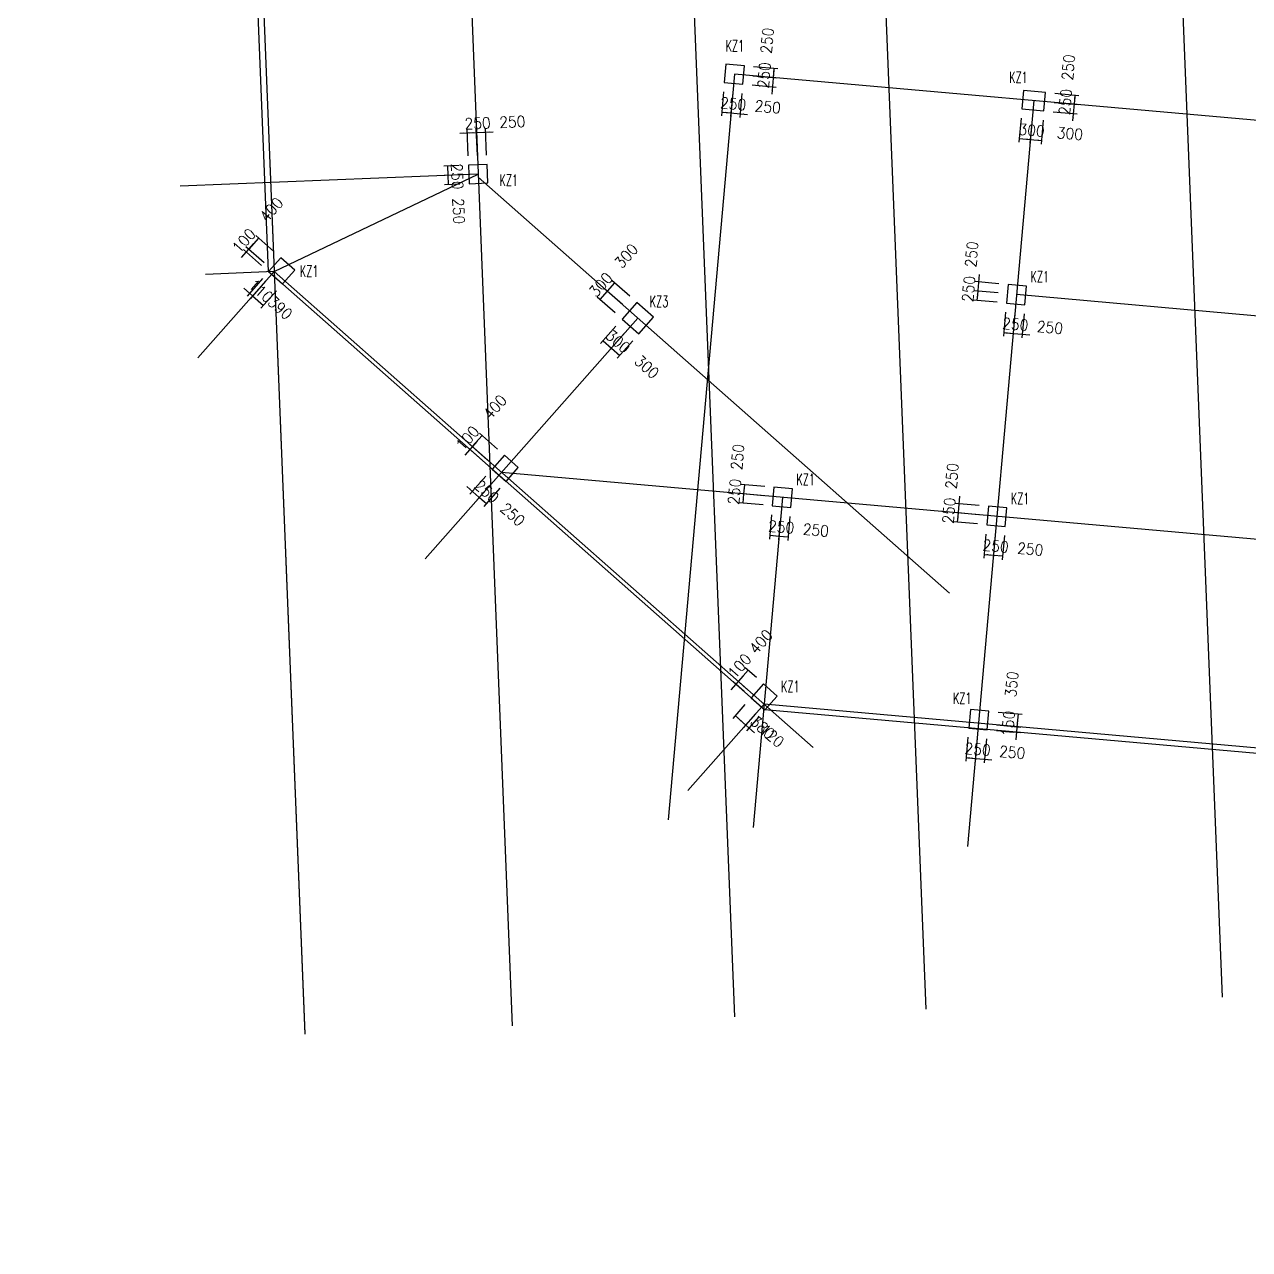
# Model space of a CAD drawing. Extents: x 387171 to 699106, y 11966 to 245688.
# Drawn here: x 476181 to 509196, y 42251 to 75271 of the extents above; entities that cross this region are included whole.
import ezdxf

# ---------------------------------------------------------------- set-up
doc = ezdxf.new("R2010")
doc.units = 0
doc.header["$LTSCALE"] = 100
doc.header["$MEASUREMENT"] = 0
for name, color, linetype in [('COLU', 7, 'Continuous'), ('DIM', 3, 'Continuous'), ('DOTE', 253, 'Continuous'), ('NUM', 7, 'Continuous'), ('Q-dote', 253, 'Continuous')]:
    doc.layers.add(name, color=color, linetype=linetype)
doc.styles.get("Standard").update_dxf_attribs({"font": 'standard'})
doc.dimstyles.get("Standard").update_dxf_attribs({"dimtxt": 300, "dimasz": 100, "dimexe": 100, "dimexo": 250, "dimgap": 100, "dimtad": 0, "dimtoh": 1, "dimdec": 0, "dimdsep": 46, "dimcen": 0.09, "dimclrt": 7, "dimadec": 0, "dimazin": 0, "dimtfac": 1, "dimtdec": 4, "dimtofl": 0, "dimtmove": 0, "dimatfit": 3, "dimfxl": 1, "dimtolj": 1, "dimtzin": 0, "dimarcsym": 0})

# ---------------------------------------------------------------- blocks, each defined once
blk = doc.blocks.new('*D1648')
at = {"layer": 'DIM', "color": 0, "linetype": 'ByBlock', "lineweight": -2}
for p, q in [((495832, 74139), (496480, 74082)), ((496380, 74091), (496358, 73842)), ((495810, 73890), (496458, 73833))]:
    blk.add_line(p, q, dxfattribs=at)
for points in [[(496380, 74091), (496388, 73990), (496355, 73993)], [(496358, 73842), (496350, 73943), (496384, 73940)]]:
    blk.add_solid(points, dxfattribs=at)
at = {"layer": 'DIM', "color": 7, "linetype": 'Continuous', "lineweight": -2, "insert": (496195, 74836), "char_height": 300, "width": 566.67, "attachment_point": 5, "rotation": 84.9316}
blk.add_mtext('250', dxfattribs=at)
blk = doc.blocks.new('*D1280')
at = {"layer": 'DIM', "color": 0, "linetype": 'ByBlock', "lineweight": -2}
for p, q in [((496376, 74041), (496318, 73393)), ((495788, 73641), (496436, 73584)), ((495810, 73890), (496458, 73833))]:
    blk.add_line(p, q, dxfattribs=at)
for points in [[(496358, 73842), (496350, 73943), (496384, 73940)], [(496336, 73593), (496344, 73492), (496311, 73495)]]:
    blk.add_solid(points, dxfattribs=at)
at = {"layer": 'DIM', "color": 7, "linetype": 'Continuous', "lineweight": -2, "insert": (496113, 73904), "char_height": 300, "width": 566.67, "attachment_point": 5, "rotation": 84.9316}
blk.add_mtext('250', dxfattribs=at)
blk = doc.blocks.new('*D2205')
at = {"layer": 'DIM', "color": 0, "linetype": 'ByBlock', "lineweight": -2}
for p, q in [((495019, 73459), (494962, 72811)), ((495268, 73436), (495211, 72789)), ((494970, 72911), (495219, 72889))]:
    blk.add_line(p, q, dxfattribs=at)
for points in [[(494970, 72911), (495071, 72918), (495069, 72885)], [(495219, 72889), (495118, 72881), (495121, 72914)]]:
    blk.add_solid(points, dxfattribs=at)
at = {"layer": 'DIM', "color": 7, "linetype": 'Continuous', "lineweight": -2, "insert": (495282, 73134), "char_height": 300, "width": 566.67, "attachment_point": 5, "rotation": 354.9316}
blk.add_mtext('250', dxfattribs=at)
blk = doc.blocks.new('*D1809')
at = {"layer": 'DIM', "color": 0, "linetype": 'ByBlock', "lineweight": -2}
for p, q in [((495268, 73436), (495211, 72789)), ((495517, 73414), (495460, 72767)), ((495020, 72906), (495668, 72849))]:
    blk.add_line(p, q, dxfattribs=at)
for points in [[(495219, 72889), (495118, 72881), (495121, 72914)], [(495468, 72866), (495570, 72874), (495567, 72841)]]:
    blk.add_solid(points, dxfattribs=at)
at = {"layer": 'DIM', "color": 7, "linetype": 'Continuous', "lineweight": -2, "insert": (496214, 73051), "char_height": 300, "width": 566.67, "attachment_point": 5, "rotation": 354.9316}
blk.add_mtext('250', dxfattribs=at)
blk = doc.blocks.new('*D688')
at = {"layer": 'DIM', "color": 0, "linetype": 'ByBlock', "lineweight": -2}
for p, q in [((503038, 72747), (502980, 72100)), ((503336, 72721), (503279, 72073)), ((502989, 72199), (503288, 72173))]:
    blk.add_line(p, q, dxfattribs=at)
for points in [[(502989, 72199), (503090, 72207), (503087, 72174)], [(503288, 72173), (503187, 72165), (503190, 72198)]]:
    blk.add_solid(points, dxfattribs=at)
at = {"layer": 'DIM', "color": 7, "linetype": 'Continuous', "lineweight": -2, "insert": (503325, 72421), "char_height": 300, "width": 566.67, "attachment_point": 5, "rotation": 354.9316}
blk.add_mtext('300', dxfattribs=at)
blk = doc.blocks.new('*D439')
at = {"layer": 'DIM', "color": 0, "linetype": 'ByBlock', "lineweight": -2}
for p, q in [((503336, 72721), (503279, 72073)), ((503635, 72694), (503578, 72047)), ((503288, 72173), (503587, 72146))]:
    blk.add_line(p, q, dxfattribs=at)
for points in [[(503288, 72173), (503389, 72181), (503386, 72148)], [(503587, 72146), (503486, 72139), (503488, 72172)]]:
    blk.add_solid(points, dxfattribs=at)
at = {"layer": 'DIM', "color": 7, "linetype": 'Continuous', "lineweight": -2, "insert": (504357, 72329), "char_height": 300, "width": 566.67, "attachment_point": 5, "rotation": 354.9316}
blk.add_mtext('300', dxfattribs=at)
blk = doc.blocks.new('*D1206')
at = {"layer": 'DIM', "color": 0, "linetype": 'ByBlock', "lineweight": -2}
for p, q in [((504436, 72673), (504494, 73321)), ((503928, 73170), (504576, 73113)), ((503906, 72921), (504554, 72864))]:
    blk.add_line(p, q, dxfattribs=at)
for points in [[(504476, 73122), (504468, 73223), (504502, 73220)], [(504454, 72873), (504462, 72772), (504429, 72775)]]:
    blk.add_solid(points, dxfattribs=at)
at = {"layer": 'DIM', "color": 7, "linetype": 'Continuous', "lineweight": -2, "insert": (504231, 73184), "char_height": 300, "width": 566.67, "attachment_point": 5, "rotation": 84.9316}
blk.add_mtext('250', dxfattribs=at)
blk = doc.blocks.new('*D798')
at = {"layer": 'DIM', "color": 0, "linetype": 'ByBlock', "lineweight": -2}
for p, q in [((503950, 73419), (504598, 73362)), ((504476, 73122), (504498, 73371)), ((503928, 73170), (504576, 73113))]:
    blk.add_line(p, q, dxfattribs=at)
for points in [[(504498, 73371), (504506, 73270), (504473, 73273)], [(504476, 73122), (504468, 73223), (504502, 73220)]]:
    blk.add_solid(points, dxfattribs=at)
at = {"layer": 'DIM', "color": 7, "linetype": 'Continuous', "lineweight": -2, "insert": (504313, 74116), "char_height": 300, "width": 566.67, "attachment_point": 5, "rotation": 84.9316}
blk.add_mtext('250', dxfattribs=at)
blk = doc.blocks.new('*D1305')
at = {"layer": 'DIM', "color": 0, "linetype": 'ByBlock', "lineweight": -2}
for p, q in [((495682, 57865), (495417, 57565)), ((495906, 57666), (495607, 57931)), ((495642, 57366), (495342, 57631))]:
    blk.add_line(p, q, dxfattribs=at)
for points in [[(495682, 57865), (495628, 57779), (495603, 57801)], [(495417, 57565), (495470, 57651), (495495, 57629)]]:
    blk.add_solid(points, dxfattribs=at)
at = {"layer": 'DIM', "color": 7, "linetype": 'Continuous', "lineweight": -2, "insert": (496028, 58635), "char_height": 300, "width": 576.67, "attachment_point": 5, "rotation": 48.5454}
blk.add_mtext('400', dxfattribs=at)
blk = doc.blocks.new('*D2083')
at = {"layer": 'DIM', "color": 0, "linetype": 'ByBlock', "lineweight": -2}
for p, q in [((495549, 57715), (495218, 57340)), ((495575, 57291), (495276, 57556)), ((495642, 57366), (495342, 57631))]:
    blk.add_line(p, q, dxfattribs=at)
for points in [[(495351, 57490), (495297, 57404), (495272, 57426)], [(495417, 57565), (495470, 57651), (495495, 57629)]]:
    blk.add_solid(points, dxfattribs=at)
at = {"layer": 'DIM', "color": 7, "linetype": 'Continuous', "lineweight": -2, "insert": (495453, 57984), "char_height": 300, "width": 476.67, "attachment_point": 5, "rotation": 48.5454}
blk.add_mtext('100', dxfattribs=at)
blk = doc.blocks.new('*D1833')
at = {"layer": 'DIM', "color": 0, "linetype": 'ByBlock', "lineweight": -2}
for p, q in [((482489, 69514), (482224, 69215)), ((482901, 69150), (482414, 69581)), ((482636, 68851), (482149, 69281))]:
    blk.add_line(p, q, dxfattribs=at)
for points in [[(482489, 69514), (482435, 69429), (482410, 69451)], [(482224, 69215), (482278, 69301), (482303, 69279)]]:
    blk.add_solid(points, dxfattribs=at)
at = {"layer": 'DIM', "color": 7, "linetype": 'Continuous', "lineweight": -2, "insert": (482835, 70284), "char_height": 300, "width": 576.67, "attachment_point": 5, "rotation": 48.5454}
blk.add_mtext('400', dxfattribs=at)
blk = doc.blocks.new('*D2597')
at = {"layer": 'DIM', "color": 0, "linetype": 'ByBlock', "lineweight": -2}
for p, q in [((482356, 69365), (482025, 68990)), ((482570, 68776), (482083, 69206)), ((482636, 68851), (482149, 69281))]:
    blk.add_line(p, q, dxfattribs=at)
for points in [[(482158, 69140), (482104, 69054), (482079, 69076)], [(482224, 69215), (482278, 69301), (482303, 69279)]]:
    blk.add_solid(points, dxfattribs=at)
at = {"layer": 'DIM', "color": 7, "linetype": 'Continuous', "lineweight": -2, "insert": (482094, 69445), "char_height": 300, "width": 476.67, "attachment_point": 5, "rotation": 48.5454}
blk.add_mtext('100', dxfattribs=at)
blk = doc.blocks.new('*D2316')
at = {"layer": 'DIM', "color": 0, "linetype": 'ByBlock', "lineweight": -2}
for p, q in [((496131, 62819), (495483, 62876)), ((495583, 62867), (495561, 62618)), ((496109, 62570), (495461, 62627))]:
    blk.add_line(p, q, dxfattribs=at)
for points in [[(495583, 62867), (495591, 62766), (495557, 62769)], [(495561, 62618), (495553, 62719), (495586, 62716)]]:
    blk.add_solid(points, dxfattribs=at)
at = {"layer": 'DIM', "color": 7, "linetype": 'Continuous', "lineweight": -2, "insert": (495398, 63613), "char_height": 300, "width": 566.67, "attachment_point": 5, "rotation": 84.9316}
blk.add_mtext('250', dxfattribs=at)
blk = doc.blocks.new('*D3102')
at = {"layer": 'DIM', "color": 0, "linetype": 'ByBlock', "lineweight": -2}
for p, q in [((496109, 62570), (495461, 62627)), ((495561, 62618), (495539, 62369)), ((496086, 62321), (495439, 62378))]:
    blk.add_line(p, q, dxfattribs=at)
for points in [[(495539, 62369), (495531, 62470), (495564, 62467)], [(495561, 62618), (495568, 62517), (495535, 62520)]]:
    blk.add_solid(points, dxfattribs=at)
at = {"layer": 'DIM', "color": 7, "linetype": 'Continuous', "lineweight": -2, "insert": (495315, 62680), "char_height": 300, "width": 566.67, "attachment_point": 5, "rotation": 84.9316}
blk.add_mtext('250', dxfattribs=at)
blk = doc.blocks.new('*D2840')
at = {"layer": 'DIM', "color": 0, "linetype": 'ByBlock', "lineweight": -2}
for p, q in [((496313, 62050), (496256, 61402)), ((496562, 62027), (496505, 61380)), ((496265, 61502), (496514, 61480))]:
    blk.add_line(p, q, dxfattribs=at)
for points in [[(496265, 61502), (496366, 61509), (496363, 61476)], [(496514, 61480), (496413, 61472), (496416, 61505)]]:
    blk.add_solid(points, dxfattribs=at)
at = {"layer": 'DIM', "color": 7, "linetype": 'Continuous', "lineweight": -2, "insert": (496576, 61725), "char_height": 300, "width": 566.67, "attachment_point": 5, "rotation": 354.9316}
blk.add_mtext('250', dxfattribs=at)
blk = doc.blocks.new('*D3591')
at = {"layer": 'DIM', "color": 0, "linetype": 'ByBlock', "lineweight": -2}
for p, q in [((496562, 62027), (496505, 61380)), ((496811, 62005), (496754, 61358)), ((496514, 61480), (496763, 61458))]:
    blk.add_line(p, q, dxfattribs=at)
for points in [[(496514, 61480), (496615, 61487), (496612, 61454)], [(496763, 61458), (496662, 61450), (496665, 61483)]]:
    blk.add_solid(points, dxfattribs=at)
at = {"layer": 'DIM', "color": 7, "linetype": 'Continuous', "lineweight": -2, "insert": (497509, 61642), "char_height": 300, "width": 566.67, "attachment_point": 5, "rotation": 354.9316}
blk.add_mtext('250', dxfattribs=at)
blk = doc.blocks.new('*D3779')
at = {"layer": 'DIM', "color": 0, "linetype": 'ByBlock', "lineweight": -2}
for p, q in [((488515, 64192), (488250, 63892)), ((488927, 63828), (488440, 64258)), ((488662, 63528), (488175, 63958))]:
    blk.add_line(p, q, dxfattribs=at)
for points in [[(488515, 64192), (488461, 64106), (488436, 64128)], [(488250, 63892), (488304, 63978), (488329, 63956)]]:
    blk.add_solid(points, dxfattribs=at)
at = {"layer": 'DIM', "color": 7, "linetype": 'Continuous', "lineweight": -2, "insert": (488861, 64962), "char_height": 300, "width": 576.67, "attachment_point": 5, "rotation": 48.5454}
blk.add_mtext('400', dxfattribs=at)
blk = doc.blocks.new('*D3536')
at = {"layer": 'DIM', "color": 0, "linetype": 'ByBlock', "lineweight": -2}
for p, q in [((488382, 64042), (488051, 63667)), ((488596, 63453), (488109, 63883)), ((488662, 63528), (488175, 63958))]:
    blk.add_line(p, q, dxfattribs=at)
for points in [[(488184, 63817), (488130, 63731), (488105, 63753)], [(488250, 63892), (488304, 63978), (488329, 63956)]]:
    blk.add_solid(points, dxfattribs=at)
at = {"layer": 'DIM', "color": 7, "linetype": 'Continuous', "lineweight": -2, "insert": (488120, 64122), "char_height": 300, "width": 476.67, "attachment_point": 5, "rotation": 48.5454}
blk.add_mtext('100', dxfattribs=at)
blk = doc.blocks.new('*D4280')
at = {"layer": 'DIM', "color": 0, "linetype": 'ByBlock', "lineweight": -2}
for p, q in [((488618, 63100), (488187, 62613)), ((488104, 62820), (488591, 62390)), ((488805, 62935), (488375, 62447))]:
    blk.add_line(p, q, dxfattribs=at)
for points in [[(488254, 62688), (488168, 62742), (488190, 62767)], [(488441, 62522), (488527, 62469), (488505, 62444)]]:
    blk.add_solid(points, dxfattribs=at)
at = {"layer": 'DIM', "color": 7, "linetype": 'Continuous', "lineweight": -2, "insert": (488637, 62683), "char_height": 300, "width": 566.67, "attachment_point": 5, "rotation": 318.5454}
blk.add_mtext('250', dxfattribs=at)
blk = doc.blocks.new('*D4050')
at = {"layer": 'DIM', "color": 0, "linetype": 'ByBlock', "lineweight": -2}
for p, q in [((488805, 62935), (488375, 62447)), ((488993, 62769), (488562, 62282)), ((488441, 62522), (488628, 62357))]:
    blk.add_line(p, q, dxfattribs=at)
for points in [[(488441, 62522), (488527, 62469), (488505, 62444)], [(488628, 62357), (488542, 62411), (488564, 62436)]]:
    blk.add_solid(points, dxfattribs=at)
at = {"layer": 'DIM', "color": 7, "linetype": 'Continuous', "lineweight": -2, "insert": (489338, 62063), "char_height": 300, "width": 566.67, "attachment_point": 5, "rotation": 318.5454}
blk.add_mtext('250', dxfattribs=at)
blk = doc.blocks.new('*D1219')
at = {"layer": 'DIM', "color": 0, "linetype": 'ByBlock', "lineweight": -2}
for p, q in [((501911, 68530), (501853, 67883)), ((502419, 68034), (501771, 68091)), ((502441, 68283), (501793, 68340))]:
    blk.add_line(p, q, dxfattribs=at)
for points in [[(501893, 68331), (501885, 68432), (501918, 68429)], [(501871, 68082), (501879, 67981), (501845, 67984)]]:
    blk.add_solid(points, dxfattribs=at)
at = {"layer": 'DIM', "color": 7, "linetype": 'Continuous', "lineweight": -2, "insert": (501708, 69077), "char_height": 300, "width": 566.67, "attachment_point": 5, "rotation": 84.9316}
blk.add_mtext('250', dxfattribs=at)
blk = doc.blocks.new('*D1992')
at = {"layer": 'DIM', "color": 0, "linetype": 'ByBlock', "lineweight": -2}
for p, q in [((502419, 68034), (501771, 68091)), ((501871, 68082), (501849, 67833)), ((502397, 67785), (501749, 67842))]:
    blk.add_line(p, q, dxfattribs=at)
for points in [[(501871, 68082), (501879, 67981), (501845, 67984)], [(501849, 67833), (501841, 67934), (501874, 67931)]]:
    blk.add_solid(points, dxfattribs=at)
at = {"layer": 'DIM', "color": 7, "linetype": 'Continuous', "lineweight": -2, "insert": (501625, 68144), "char_height": 300, "width": 566.67, "attachment_point": 5, "rotation": 84.9316}
blk.add_mtext('250', dxfattribs=at)
blk = doc.blocks.new('*D1741')
at = {"layer": 'DIM', "color": 0, "linetype": 'ByBlock', "lineweight": -2}
for p, q in [((502624, 67513), (502566, 66866)), ((502873, 67491), (502815, 66844)), ((502575, 66966), (502824, 66944))]:
    blk.add_line(p, q, dxfattribs=at)
for points in [[(502575, 66966), (502676, 66973), (502673, 66940)], [(502824, 66944), (502723, 66936), (502726, 66969)]]:
    blk.add_solid(points, dxfattribs=at)
at = {"layer": 'DIM', "color": 7, "linetype": 'Continuous', "lineweight": -2, "insert": (502886, 67189), "char_height": 300, "width": 566.67, "attachment_point": 5, "rotation": 354.9316}
blk.add_mtext('250', dxfattribs=at)
blk = doc.blocks.new('*D1940')
at = {"layer": 'DIM', "color": 0, "linetype": 'ByBlock', "lineweight": -2}
for p, q in [((502873, 67491), (502815, 66844)), ((503122, 67469), (503064, 66822)), ((502625, 66961), (503272, 66904))]:
    blk.add_line(p, q, dxfattribs=at)
for points in [[(502824, 66944), (502723, 66936), (502726, 66969)], [(503073, 66921), (503174, 66929), (503171, 66896)]]:
    blk.add_solid(points, dxfattribs=at)
at = {"layer": 'DIM', "color": 7, "linetype": 'Continuous', "lineweight": -2, "insert": (503819, 67106), "char_height": 300, "width": 566.67, "attachment_point": 5, "rotation": 354.9316}
blk.add_mtext('250', dxfattribs=at)
blk = doc.blocks.new('*D4400')
at = {"layer": 'DIM', "color": 0, "linetype": 'ByBlock', "lineweight": -2}
for p, q in [((501381, 62554), (501323, 61906)), ((501889, 62057), (501241, 62114)), ((501911, 62306), (501263, 62363))]:
    blk.add_line(p, q, dxfattribs=at)
for points in [[(501363, 62355), (501355, 62456), (501388, 62453)], [(501341, 62106), (501349, 62005), (501315, 62007)]]:
    blk.add_solid(points, dxfattribs=at)
at = {"layer": 'DIM', "color": 7, "linetype": 'Continuous', "lineweight": -2, "insert": (501178, 63100), "char_height": 300, "width": 566.67, "attachment_point": 5, "rotation": 84.9316}
blk.add_mtext('250', dxfattribs=at)
blk = doc.blocks.new('*D732')
at = {"layer": 'DIM', "color": 0, "linetype": 'ByBlock', "lineweight": -2}
for p, q in [((501889, 62057), (501241, 62114)), ((501341, 62106), (501319, 61857)), ((501867, 61808), (501219, 61865))]:
    blk.add_line(p, q, dxfattribs=at)
for points in [[(501341, 62106), (501349, 62005), (501315, 62007)], [(501319, 61857), (501311, 61958), (501344, 61955)]]:
    blk.add_solid(points, dxfattribs=at)
at = {"layer": 'DIM', "color": 7, "linetype": 'Continuous', "lineweight": -2, "insert": (501095, 62168), "char_height": 300, "width": 566.67, "attachment_point": 5, "rotation": 84.9316}
blk.add_mtext('250', dxfattribs=at)
blk = doc.blocks.new('*D357')
at = {"layer": 'DIM', "color": 0, "linetype": 'ByBlock', "lineweight": -2}
for p, q in [((502093, 61537), (502036, 60889)), ((502342, 61515), (502285, 60867)), ((502045, 60989), (502294, 60967))]:
    blk.add_line(p, q, dxfattribs=at)
for points in [[(502045, 60989), (502146, 60997), (502143, 60964)], [(502294, 60967), (502193, 60959), (502196, 60992)]]:
    blk.add_solid(points, dxfattribs=at)
at = {"layer": 'DIM', "color": 7, "linetype": 'Continuous', "lineweight": -2, "insert": (502356, 61212), "char_height": 300, "width": 566.67, "attachment_point": 5, "rotation": 354.9316}
blk.add_mtext('250', dxfattribs=at)
blk = doc.blocks.new('*D541')
at = {"layer": 'DIM', "color": 0, "linetype": 'ByBlock', "lineweight": -2}
for p, q in [((502342, 61515), (502285, 60867)), ((502592, 61493), (502534, 60845)), ((502294, 60967), (502543, 60945))]:
    blk.add_line(p, q, dxfattribs=at)
for points in [[(502294, 60967), (502395, 60975), (502392, 60942)], [(502543, 60945), (502442, 60937), (502445, 60970)]]:
    blk.add_solid(points, dxfattribs=at)
at = {"layer": 'DIM', "color": 7, "linetype": 'Continuous', "lineweight": -2, "insert": (503289, 61130), "char_height": 300, "width": 566.67, "attachment_point": 5, "rotation": 354.9316}
blk.add_mtext('250', dxfattribs=at)
blk = doc.blocks.new('*D2348')
at = {"layer": 'DIM', "color": 0, "linetype": 'ByBlock', "lineweight": -2}
for p, q in [((501608, 56058), (501550, 55411)), ((501857, 56036), (501799, 55389)), ((501559, 55511), (501808, 55488))]:
    blk.add_line(p, q, dxfattribs=at)
for points in [[(501559, 55511), (501660, 55518), (501657, 55485)], [(501808, 55488), (501707, 55481), (501710, 55514)]]:
    blk.add_solid(points, dxfattribs=at)
at = {"layer": 'DIM', "color": 7, "linetype": 'Continuous', "lineweight": -2, "insert": (501870, 55734), "char_height": 300, "width": 566.67, "attachment_point": 5, "rotation": 354.9316}
blk.add_mtext('250', dxfattribs=at)
blk = doc.blocks.new('*D2107')
at = {"layer": 'DIM', "color": 0, "linetype": 'ByBlock', "lineweight": -2}
for p, q in [((501857, 56036), (501799, 55389)), ((502106, 56014), (502048, 55367)), ((501609, 55506), (502256, 55449))]:
    blk.add_line(p, q, dxfattribs=at)
for points in [[(501808, 55488), (501707, 55481), (501710, 55514)], [(502057, 55466), (502158, 55474), (502155, 55441)]]:
    blk.add_solid(points, dxfattribs=at)
at = {"layer": 'DIM', "color": 7, "linetype": 'Continuous', "lineweight": -2, "insert": (502803, 55651), "char_height": 300, "width": 566.67, "attachment_point": 5, "rotation": 354.9316}
blk.add_mtext('250', dxfattribs=at)
blk = doc.blocks.new('*D2297')
at = {"layer": 'DIM', "color": 0, "linetype": 'ByBlock', "lineweight": -2}
for p, q in [((502907, 55993), (502955, 56541)), ((502377, 56241), (503024, 56184)), ((502390, 56391), (503037, 56333))]:
    blk.add_line(p, q, dxfattribs=at)
for points in [[(502925, 56193), (502932, 56092), (502899, 56094)], [(502938, 56342), (502930, 56443), (502963, 56440)]]:
    blk.add_solid(points, dxfattribs=at)
at = {"layer": 'DIM', "color": 7, "linetype": 'Continuous', "lineweight": -2, "insert": (502694, 56425), "char_height": 300, "width": 476.67, "attachment_point": 5, "rotation": 84.9316}
blk.add_mtext('150', dxfattribs=at)
blk = doc.blocks.new('*D3067')
at = {"layer": 'DIM', "color": 0, "linetype": 'ByBlock', "lineweight": -2}
for p, q in [((502421, 56739), (503068, 56682)), ((502938, 56342), (502969, 56691)), ((502390, 56391), (503037, 56333))]:
    blk.add_line(p, q, dxfattribs=at)
for points in [[(502969, 56691), (502976, 56590), (502943, 56592)], [(502938, 56342), (502930, 56443), (502963, 56440)]]:
    blk.add_solid(points, dxfattribs=at)
at = {"layer": 'DIM', "color": 7, "linetype": 'Continuous', "lineweight": -2, "insert": (502788, 57486), "char_height": 300, "width": 566.67, "attachment_point": 5, "rotation": 84.9316}
blk.add_mtext('350', dxfattribs=at)
blk = doc.blocks.new('*D2283')
at = {"layer": 'DIM', "color": 0, "linetype": 'ByBlock', "lineweight": -2}
for p, q in [((487897, 71469), (487483, 71453)), ((487583, 71457), (487593, 71207)), ((487907, 71219), (487493, 71203))]:
    blk.add_line(p, q, dxfattribs=at)
for points in [[(487583, 71457), (487604, 71357), (487570, 71356)], [(487593, 71207), (487572, 71306), (487606, 71307)]]:
    blk.add_solid(points, dxfattribs=at)
at = {"layer": 'DIM', "color": 7, "linetype": 'Continuous', "lineweight": -2, "insert": (487844, 71177), "char_height": 300, "width": 566.67, "attachment_point": 5, "rotation": 272.2988}
blk.add_mtext('250', dxfattribs=at)
blk = doc.blocks.new('*D3952')
at = {"layer": 'DIM', "color": 0, "linetype": 'ByBlock', "lineweight": -2}
for p, q in [((487907, 71219), (487493, 71203)), ((487593, 71207), (487603, 70957)), ((487917, 70970), (487503, 70953))]:
    blk.add_line(p, q, dxfattribs=at)
for points in [[(487593, 71207), (487614, 71108), (487580, 71106)], [(487603, 70957), (487582, 71056), (487616, 71058)]]:
    blk.add_solid(points, dxfattribs=at)
at = {"layer": 'DIM', "color": 7, "linetype": 'Continuous', "lineweight": -2, "insert": (487882, 70241), "char_height": 300, "width": 566.67, "attachment_point": 5, "rotation": 272.2988}
blk.add_mtext('250', dxfattribs=at)
blk = doc.blocks.new('*D3050')
at = {"layer": 'DIM', "color": 0, "linetype": 'ByBlock', "lineweight": -2}
for p, q in [((487912, 72340), (488561, 72366)), ((488137, 71729), (488108, 72448)), ((488386, 71739), (488358, 72458))]:
    blk.add_line(p, q, dxfattribs=at)
for points in [[(488112, 72348), (488013, 72327), (488011, 72361)], [(488362, 72358), (488461, 72379), (488462, 72345)]]:
    blk.add_solid(points, dxfattribs=at)
at = {"layer": 'DIM', "color": 7, "linetype": 'Continuous', "lineweight": -2, "insert": (488392, 72609), "char_height": 300, "width": 566.67, "attachment_point": 5, "rotation": 2.2988}
blk.add_mtext('250', dxfattribs=at)
blk = doc.blocks.new('*D276')
at = {"layer": 'DIM', "color": 0, "linetype": 'ByBlock', "lineweight": -2}
for p, q in [((488162, 72350), (488811, 72376)), ((488386, 71739), (488358, 72458)), ((488636, 71749), (488607, 72468))]:
    blk.add_line(p, q, dxfattribs=at)
for points in [[(488362, 72358), (488262, 72337), (488261, 72371)], [(488611, 72368), (488711, 72389), (488712, 72355)]]:
    blk.add_solid(points, dxfattribs=at)
at = {"layer": 'DIM', "color": 7, "linetype": 'Continuous', "lineweight": -2, "insert": (489327, 72647), "char_height": 300, "width": 566.67, "attachment_point": 5, "rotation": 2.2988}
blk.add_mtext('250', dxfattribs=at)
blk = doc.blocks.new('*D4266')
at = {"layer": 'DIM', "color": 0, "linetype": 'ByBlock', "lineweight": -2}
for p, q in [((482594, 68423), (482179, 67953)), ((482096, 68161), (482478, 67823)), ((482677, 68350), (482262, 67880))]:
    blk.add_line(p, q, dxfattribs=at)
for points in [[(482245, 68028), (482159, 68082), (482181, 68107)], [(482328, 67955), (482414, 67901), (482392, 67876)]]:
    blk.add_solid(points, dxfattribs=at)
at = {"layer": 'DIM', "color": 7, "linetype": 'Continuous', "lineweight": -2, "insert": (482553, 68090), "char_height": 300, "width": 471.67, "attachment_point": 5, "rotation": 318.5454}
blk.add_mtext('110', dxfattribs=at)
blk = doc.blocks.new('*D1253')
at = {"layer": 'DIM', "color": 0, "linetype": 'ByBlock', "lineweight": -2}
for p, q in [((482677, 68350), (482262, 67880)), ((482969, 68092), (482554, 67622)), ((482328, 67955), (482620, 67697))]:
    blk.add_line(p, q, dxfattribs=at)
for points in [[(482328, 67955), (482414, 67901), (482392, 67876)], [(482620, 67697), (482534, 67751), (482556, 67776)]]:
    blk.add_solid(points, dxfattribs=at)
at = {"layer": 'DIM', "color": 7, "linetype": 'Continuous', "lineweight": -2, "insert": (483071, 67632), "char_height": 300, "width": 561.67, "attachment_point": 5, "rotation": 318.5454}
blk.add_mtext('390', dxfattribs=at)
blk = doc.blocks.new('*D4038')
at = {"layer": 'DIM', "color": 0, "linetype": 'ByBlock', "lineweight": -2}
for p, q in [((495597, 56939), (495268, 56566)), ((495334, 56641), (495619, 56389)), ((495882, 56687), (495553, 56314))]:
    blk.add_line(p, q, dxfattribs=at)
for points in [[(495334, 56641), (495420, 56587), (495398, 56562)], [(495619, 56389), (495533, 56443), (495555, 56468)]]:
    blk.add_solid(points, dxfattribs=at)
at = {"layer": 'DIM', "color": 7, "linetype": 'Continuous', "lineweight": -2, "insert": (496072, 56323), "char_height": 300, "width": 566.67, "attachment_point": 5, "rotation": 318.5454}
blk.add_mtext('380', dxfattribs=at)
blk = doc.blocks.new('*D1427')
at = {"layer": 'DIM', "color": 0, "linetype": 'ByBlock', "lineweight": -2}
for p, q in [((495469, 56522), (495859, 56177)), ((495882, 56687), (495553, 56314)), ((495972, 56608), (495643, 56235))]:
    blk.add_line(p, q, dxfattribs=at)
for points in [[(495619, 56389), (495533, 56443), (495555, 56468)], [(495709, 56310), (495795, 56256), (495773, 56231)]]:
    blk.add_solid(points, dxfattribs=at)
at = {"layer": 'DIM', "color": 7, "linetype": 'Continuous', "lineweight": -2, "insert": (496324, 56100), "char_height": 300, "width": 476.67, "attachment_point": 5, "rotation": 318.5454}
blk.add_mtext('120', dxfattribs=at)
blk = doc.blocks.new('*D4387')
at = {"layer": 'DIM', "color": 0, "linetype": 'ByBlock', "lineweight": -2}
for p, q in [((492122, 67143), (491708, 66674)), ((491774, 66749), (491999, 66551)), ((492347, 66944), (491933, 66476))]:
    blk.add_line(p, q, dxfattribs=at)
for points in [[(491774, 66749), (491860, 66696), (491838, 66671)], [(491999, 66551), (491913, 66604), (491935, 66629)]]:
    blk.add_solid(points, dxfattribs=at)
at = {"layer": 'DIM', "color": 7, "linetype": 'Continuous', "lineweight": -2, "insert": (492176, 66728), "char_height": 300, "width": 566.67, "attachment_point": 5, "rotation": 318.5454}
blk.add_mtext('300', dxfattribs=at)
blk = doc.blocks.new('*D810')
at = {"layer": 'DIM', "color": 0, "linetype": 'ByBlock', "lineweight": -2}
for p, q in [((492347, 66944), (491933, 66476)), ((492572, 66746), (492158, 66277)), ((491999, 66551), (492224, 66352))]:
    blk.add_line(p, q, dxfattribs=at)
for points in [[(491999, 66551), (492085, 66497), (492063, 66472)], [(492224, 66352), (492138, 66406), (492160, 66431)]]:
    blk.add_solid(points, dxfattribs=at)
at = {"layer": 'DIM', "color": 7, "linetype": 'Continuous', "lineweight": -2, "insert": (492953, 66042), "char_height": 300, "width": 566.67, "attachment_point": 5, "rotation": 318.5454}
blk.add_mtext('300', dxfattribs=at)
blk = doc.blocks.new('*D721')
at = {"layer": 'DIM', "color": 0, "linetype": 'ByBlock', "lineweight": -2}
for p, q in [((491692, 67857), (491890, 68081)), ((492299, 67721), (491815, 68148)), ((492100, 67496), (491617, 67923))]:
    blk.add_line(p, q, dxfattribs=at)
for points in [[(491890, 68081), (491837, 67995), (491812, 68017)], [(491692, 67857), (491746, 67943), (491770, 67920)]]:
    blk.add_solid(points, dxfattribs=at)
at = {"layer": 'DIM', "color": 7, "linetype": 'Continuous', "lineweight": -2, "insert": (491713, 68258), "char_height": 300, "width": 566.67, "attachment_point": 5, "rotation": 48.5454}
blk.add_mtext('300', dxfattribs=at)
blk = doc.blocks.new('*D579')
at = {"layer": 'DIM', "color": 0, "linetype": 'ByBlock', "lineweight": -2}
for p, q in [((492497, 67945), (492014, 68372)), ((492299, 67721), (491815, 68148)), ((491890, 68081), (492089, 68306))]:
    blk.add_line(p, q, dxfattribs=at)
for points in [[(491890, 68081), (491944, 68167), (491969, 68145)], [(492089, 68306), (492035, 68220), (492010, 68242)]]:
    blk.add_solid(points, dxfattribs=at)
at = {"layer": 'DIM', "color": 7, "linetype": 'Continuous', "lineweight": -2, "insert": (492399, 69035), "char_height": 300, "width": 566.67, "attachment_point": 5, "rotation": 48.5454}
blk.add_mtext('300', dxfattribs=at)
blk = doc.blocks.new('1')
at = {"layer": 'DOTE'}
blk.add_line((458698, 592855), (587451, 458371), dxfattribs=at)
blk = doc.blocks.new('后浇带现场')
at = {"layer": 'Q-dote'}
blk.add_line((659263, 761135), (666731, 575100), dxfattribs=at)
at = {"color": 1, "lineweight": 30, "rotation": 318.5460777723208}
blk.add_blockref('1', (-77006, 620463), dxfattribs=at)

msp = doc.modelspace()

# ---------------------------------------------------------------- linework, layer by layer
at = {"color": 6, "lineweight": 30}
msp.add_lwpolyline([(476181.3, 232428.8), (494258.1, 233154.4), (494258.1, 231537.9), (540808.1, 231537.9), (540808.1, 232387.9), (590208.1, 232387.9), (590208.1, 232187.9), (593108.1, 232187.9), (593108.1, 230737.9), (608058.1, 230737.9), (608058.1, 231687.9), (648158.1, 231687.9), (648158.1, 230737.9), (657058.1, 230737.9), (657158.1, 196187.9), (658248.2, 196187.9), (663075.9, 83077.9), (659946, 47787.8), (654318.1, 48286.9), (653832.2, 42808.4), (496133.5, 56794.9), (482757.4, 68610.1), (476181.3, 232428.8)], dxfattribs=at)
at = {"layer": 'COLU'}
for points in [[(495041.1, 73707.5), (495539.1, 73663.4), (495583.3, 74161.4), (495085.3, 74205.6)], [(503059.6, 72996.4), (503657.3, 72943.3), (503701.4, 73441.4), (503103.8, 73494.4)], [(488166.8, 70979.6), (488666.4, 70999.6), (488646.3, 71499.2), (488146.7, 71479.2)], [(482759.4, 68610.1), (483134.2, 68279.1), (483465.2, 68653.9), (483090.5, 68984.9)], [(502645.6, 67762.5), (503143.7, 67718.3), (503187.8, 68216.3), (502689.8, 68260.5)], [(488783.3, 63287.4), (489158, 62956.4), (489489, 63331.2), (489114.3, 63662.2)], [(496335.5, 62298.6), (496833.5, 62254.4), (496877.7, 62752.4), (496379.7, 62796.6)], [(502115.5, 61785.9), (502613.6, 61741.8), (502657.8, 62239.8), (502159.7, 62284)], [(495762.7, 57125.9), (496137.5, 56794.9), (496468.5, 57169.6), (496093.7, 57500.6)], [(501629.7, 56307.4), (502127.7, 56263.3), (502171.9, 56761.3), (501673.8, 56805.5)]]:
    msp.add_lwpolyline(points, close=True, dxfattribs=at)
at = {"layer": 'COLU', "color": 200}
msp.add_lwpolyline([(492287.6, 67330.2), (492737.3, 66933), (493134.5, 67382.7), (492684.9, 67779.9)], close=True, dxfattribs=at)
at = {"layer": 'DOTE'}
for p, q in [((495323.3, 48523.1), (487855.3, 234558.3)), ((481860.1, 234317.6), (489328.1, 48282.5)), ((476264.6, 234093), (483732.6, 48057.9)), ((506289.7, 103182.4), (508462.7, 49050.6)), ((498296.1, 102861.5), (500469.1, 48729.7)), ((495312.2, 73934.5), (493529.3, 53831.9)), ((598855.8, 64751.1), (495312.2, 73934.5)), ((503380.5, 73218.9), (501597.6, 53116.3)), ((488406.5, 71239.4), (480372.5, 70916.9)), ((482907.5, 68611), (488406.5, 71239.4)), ((488409.9, 71155.8), (501109, 59938.5)), ((480853.7, 66285.9), (482907.5, 68611)), ((482907.5, 68611), (481061.6, 68536.9)), ((482907.5, 68611), (497434.7, 55778.9)), ((662839, 53805.8), (502916.7, 67989.4)), ((486983, 60871.8), (492711.1, 67356.5)), ((662308.9, 47829.2), (489036.8, 63196.9)), ((496606.6, 62525.5), (495817.6, 53629)), ((496111.9, 56947.4), (494058.1, 54622.3)), ((661814.2, 42251.1), (496111.9, 56947.4))]:
    msp.add_line(p, q, dxfattribs=at)

# ---------------------------------------------------------------- block references
at = {"color": 3, "lineweight": 30}
msp.add_blockref('后浇带现场', (-182998.7, -527042.1), dxfattribs=at)

# ---------------------------------------------------------------- texts
at = {"layer": 'NUM', "color": 200, "width": 0.7}
for s, p in [('KZ1', (495076.2, 74544.8)), ('KZ1', (502717.8, 73698.7)), ('KZ1', (488981.7, 70924.5)), ('KZ1', (483602.2, 68471.6)), ('KZ1', (503293.9, 68322.4)), ('KZ3', (493031.5, 67655.7)), ('KZ1', (496983.8, 62858.5)), ('KZ1', (502763.8, 62345.9)), ('KZ1', (496570.6, 57275.7)), ('KZ1', (501203.1, 56960.1))]:
    msp.add_text(s, height=300, dxfattribs=at).set_placement(p)

# ---------------------------------------------------------------- dimensions: what is measured, and where the dimension line sits
at = {"layer": 'DIM', "color": 200}
for p1, p2, distance, picture, middle in [((495583.3, 74161.4), (495561.2, 73912.4), 800, '*D1648', (496150.4, 74330)), ((503679.4, 73192.4), (503701.4, 73441.4), -800, '*D798', (504268.6, 73610)), ((495561.2, 73912.4), (495539.1, 73663.4), 800, '*D1280', (496067.7, 73397.5)), ((495041.1, 73707.5), (495290.1, 73685.4), -800, '*D2205', (494775.3, 73178.9)), ((495290.1, 73685.4), (495539.1, 73663.4), -800, '*D1809', (495707.8, 73096.2)), ((503657.3, 72943.3), (503679.4, 73192.4), -800, '*D1206', (504185.9, 72677.5)), ((503059.6, 72996.4), (503358.4, 72969.9), -800, '*D688', (502793.8, 72467.8)), ((488146.7, 71479.2), (488396.5, 71489.2), 869.4, '*D3050', (487883.9, 72589)), ((503358.4, 72969.9), (503657.3, 72943.3), -800, '*D439', (503825.9, 72376.2)), ((488146.7, 71479.2), (488156.7, 71229.4), -564.3, '*D2283', (487823.9, 71684.5)), ((483088.5, 68984.9), (482823.6, 68685.1), -800, '*D1833', (482445.9, 69843.4)), ((482823.6, 68685.1), (482757.4, 68610.1), -800, '*D2597', (481836.8, 69153.9)), ((502689.8, 68260.5), (502667.7, 68011.5), -800, '*D1219', (501663.2, 68570.5)), ((482759.4, 68610.1), (482842.2, 68537), -776.4, '*D4266', (482259.6, 68349.3)), ((492287.6, 67330.2), (492486.3, 67555.1), 795, '*D721', (491360.1, 67858.6)), ((502667.7, 68011.5), (502645.6, 67762.5), -800, '*D1992', (501580.5, 67638)), ((502645.6, 67762.5), (502894.6, 67740.4), -800, '*D1741', (502379.8, 67233.9)), ((502894.6, 67740.4), (503143.7, 67718.3), -800, '*D1940', (503312.3, 67151.2)), ((492287.6, 67330.2), (492512.5, 67131.6), -775.2, '*D4387', (491776.5, 67081)), ((489114.3, 63662.2), (488849.5, 63362.4), -800, '*D3779', (488471.7, 64520.7)), ((488849.5, 63362.4), (488783.3, 63287.4), -800, '*D3536', (487862.6, 63831.2)), ((496379.7, 62796.6), (496357.6, 62547.6), -800, '*D2316', (495353, 63106.6)), ((502159.7, 62284), (502137.6, 62034.9), -800, '*D4400', (501133.1, 62594)), ((488783.3, 63287.4), (488970.6, 63121.9), -800, '*D4280', (488255.7, 63019.6)), ((488970.6, 63121.9), (489158, 62956.4), -800, '*D4050', (488957.3, 62399.8)), ((496357.6, 62547.6), (496335.5, 62298.6), -800, '*D3102', (495270.3, 62174.1)), ((502137.6, 62034.9), (502115.5, 61785.9), -800, '*D732', (501050.4, 61661.5)), ((496335.5, 62298.6), (496584.5, 62276.5), -800, '*D2840', (496069.7, 61770)), ((496584.5, 62276.5), (496833.5, 62254.4), -800, '*D3591', (497002.2, 61687.3)), ((502115.5, 61785.9), (502364.6, 61763.8), -800, '*D357', (501849.7, 61257.3)), ((502364.6, 61763.8), (502613.6, 61741.8), -800, '*D541', (502782.2, 61174.6)), ((496093.7, 57500.6), (495828.9, 57200.9), -550, '*D1305', (495638.5, 58193.7)), ((495828.9, 57200.9), (495762.7, 57125.9), -550, '*D2083', (495196.2, 57693)), ((502141, 56412.7), (502171.9, 56761.3), -800, '*D3067', (502739, 56929.9)), ((495762.7, 57125.9), (496047.4, 56874.4), -647.5, '*D4038', (495641.9, 56702.2)), ((502127.7, 56263.3), (502141, 56412.7), -800, '*D2297', (502657.7, 56013.5)), ((501629.7, 56307.4), (501878.7, 56285.3), -800, '*D2348', (501363.8, 55778.8)), ((501878.7, 56285.3), (502127.7, 56263.3), -800, '*D2107', (502296.3, 55696.1))]:
    dim = msp.add_aligned_dim(p1=p1, p2=p2, distance=distance, dimstyle='Standard', dxfattribs=at)
    dim.commit()
    dim.dimension.update_dxf_attribs({"geometry": picture, "text_midpoint": middle})
for base, p1, p2, angle, picture, middle in [((488611.4, 72368), (488396.5, 71489.2), (488646.3, 71499.2), 182.29877, '*D276', (488819.3, 72626.5)), ((487603, 70957), (488156.7, 71229.4), (488166.8, 70979.6), 92.29877, '*D3952', (487861.5, 70749.1)), ((492089, 68306.2), (492486.3, 67555.1), (492684.9, 67779.9), 228.54538, '*D579', (492046, 68635.2)), ((482620.2, 67697.2), (482842.2, 68537), (483134.2, 68279.1), 138.54538, '*D1253', (482639.7, 68013.5)), ((492224.1, 66352), (492512.5, 67131.6), (492737.3, 66933), 138.54538, '*D810', (492553.1, 66395)), ((495708.8, 56309.6), (496047.4, 56874.4), (496137.5, 56794.9), 138.54538, '*D1427', (496025.6, 56363.3))]:
    dim = msp.add_linear_dim(base=base, p1=p1, p2=p2, angle=angle, dimstyle='Standard', dxfattribs=at)
    dim.commit()
    dim.dimension.update_dxf_attribs({"geometry": picture, "text_midpoint": middle})

doc.saveas('drawing.dxf')
